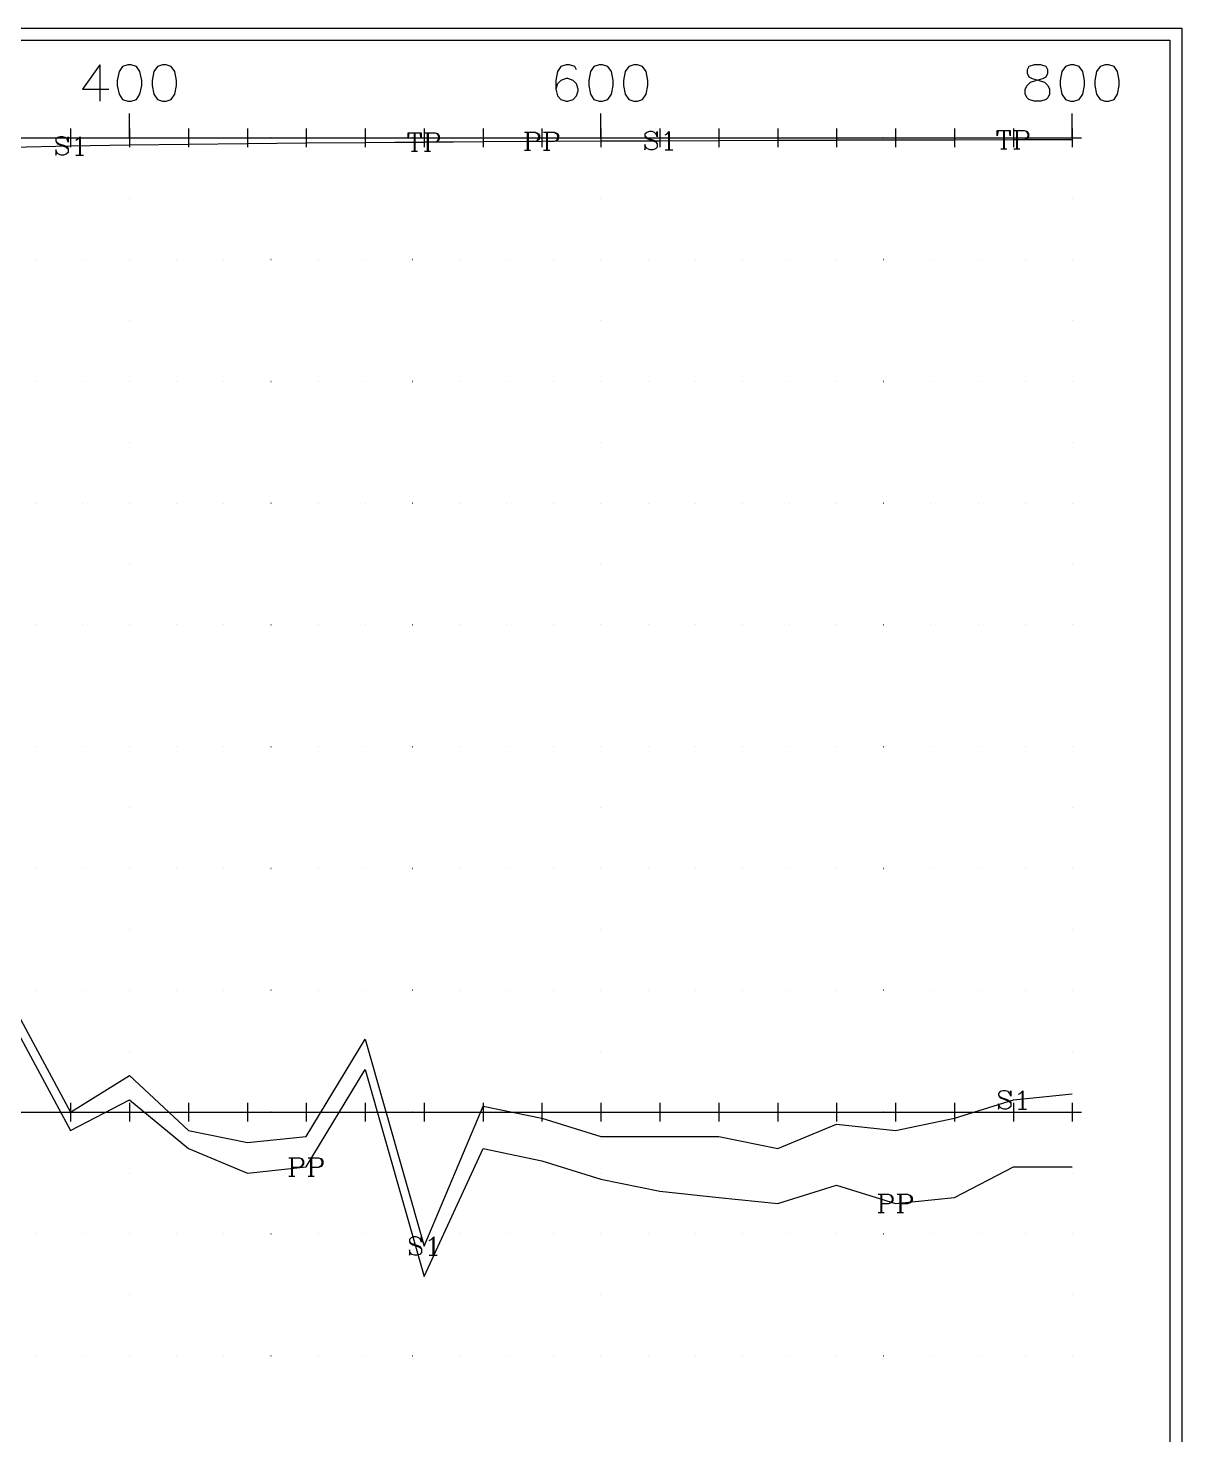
# Model space of a CAD drawing. Extents: x 10 to 200, y 0 to 250.
# Drawn here: x 105.3 to 200, y 134.5 to 250 of the extents above; entities that cross this region are included whole.
import ezdxf

# ---------------------------------------------------------------- set-up
doc = ezdxf.new("R2010")
doc.units = 0
doc.linetypes.add('1', pattern=[0])
for name, color, linetype in [('1', 7, '1'), ('2', 7, '1'), ('3', 7, '1')]:
    doc.layers.add(name, color=color, linetype=linetype)

msp = doc.modelspace()

# ---------------------------------------------------------------- linework, layer by layer
at = {"layer": '1'}
for p, q in [((111.15, 247), (111.15, 244)), ((113.58, 241), (113.58, 243)), ((152.29, 241), (152.29, 243)), ((191, 241), (191, 243)), ((108.74, 241.76), (108.74, 240.24)), ((113.58, 241.76), (113.58, 240.24)), ((118.42, 241.76), (118.42, 240.24)), ((123.26, 241.76), (123.26, 240.24)), ((128.1, 241.76), (128.1, 240.24)), ((132.94, 241.76), (132.94, 240.24)), ((136.95, 241.41), (136.95, 239.91)), ((137.02, 241.41), (137.02, 239.91)), ((137.77, 241.76), (137.77, 240.24)), ((138.02, 241.41), (138.02, 239.91)), ((138.1, 241.41), (138.1, 239.91)), ((142.61, 241.76), (142.61, 240.24)), ((146.24, 241.47), (146.24, 239.97)), ((146.31, 241.47), (146.31, 239.97)), ((147.45, 241.76), (147.45, 240.24)), ((147.81, 241.47), (147.81, 239.97)), ((147.88, 241.47), (147.88, 239.97)), ((152.29, 241.76), (152.29, 240.24)), ((157.13, 241.76), (157.13, 240.24)), ((157.84, 241.44), (157.84, 240.01)), ((161.97, 241.76), (161.97, 240.24)), ((166.81, 241.76), (166.81, 240.24)), ((171.65, 241.76), (171.65, 240.24)), ((176.48, 241.76), (176.48, 240.24)), ((181.32, 241.76), (181.32, 240.24)), ((185.34, 241.6), (185.34, 240.1)), ((185.41, 241.6), (185.41, 240.1)), ((186.16, 241.76), (186.16, 240.24)), ((186.41, 241.6), (186.41, 240.1)), ((186.48, 241.6), (186.48, 240.1)), ((191, 241.76), (191, 240.24)), ((107.98, 241), (109.5, 241)), ((109.46, 241.01), (109.46, 239.58)), ((112.82, 241), (114.34, 241)), ((117.66, 241), (119.18, 241)), ((122.5, 241), (124.02, 241)), ((127.33, 241), (128.86, 241)), ((132.17, 241), (133.7, 241)), ((137.01, 241), (138.54, 241)), ((141.85, 241), (143.37, 241)), ((146.69, 241), (148.21, 241)), ((151.53, 241), (153.05, 241)), ((156.37, 241), (157.89, 241)), ((161.21, 241), (162.73, 241)), ((166.04, 241), (167.57, 241)), ((170.88, 241), (172.41, 241)), ((175.72, 241), (177.25, 241)), ((180.56, 241), (182.08, 241)), ((185.4, 241), (186.92, 241)), ((190.24, 241), (191.76, 241)), ((109.17, 239.58), (109.81, 239.58)), ((136.74, 239.91), (137.24, 239.91)), ((137.81, 239.91), (138.31, 239.91)), ((146.02, 239.97), (146.52, 239.97)), ((147.59, 239.97), (148.09, 239.97)), ((157.56, 240.01), (158.2, 240.01)), ((185.13, 240.1), (185.63, 240.1)), ((186.2, 240.1), (186.7, 240.1)), ((108.74, 161.76), (108.74, 160.24)), ((113.58, 161.76), (113.58, 160.24)), ((118.42, 161.76), (118.42, 160.24)), ((123.26, 161.76), (123.26, 160.24)), ((128.1, 161.76), (128.1, 160.24)), ((132.94, 161.76), (132.94, 160.24)), ((137.77, 161.76), (137.77, 160.24)), ((142.61, 161.76), (142.61, 160.24)), ((147.45, 161.76), (147.45, 160.24)), ((152.29, 161.76), (152.29, 160.24)), ((157.13, 161.76), (157.13, 160.24)), ((161.97, 161.76), (161.97, 160.24)), ((166.81, 161.76), (166.81, 160.24)), ((171.65, 161.76), (171.65, 160.24)), ((176.48, 161.76), (176.48, 160.24)), ((181.32, 161.76), (181.32, 160.24)), ((186.16, 161.76), (186.16, 160.24)), ((186.88, 162.68), (186.88, 161.25)), ((191, 161.76), (191, 160.24)), ((107.98, 161), (109.5, 161)), ((112.82, 161), (114.34, 161)), ((117.66, 161), (119.18, 161)), ((122.5, 161), (124.02, 161)), ((127.33, 161), (128.86, 161)), ((132.17, 161), (133.7, 161)), ((137.01, 161), (138.54, 161)), ((141.85, 161), (143.37, 161)), ((146.69, 161), (148.21, 161)), ((151.53, 161), (153.05, 161)), ((156.37, 161), (157.89, 161)), ((161.21, 161), (162.73, 161)), ((166.04, 161), (167.57, 161)), ((170.88, 161), (172.41, 161)), ((175.72, 161), (177.25, 161)), ((180.56, 161), (182.08, 161)), ((185.4, 161), (186.92, 161)), ((186.59, 161.25), (187.23, 161.25)), ((190.24, 161), (191.76, 161)), ((126.88, 157.25), (126.88, 155.75)), ((126.95, 157.25), (126.95, 155.75)), ((128.45, 157.25), (128.45, 155.75)), ((128.53, 157.25), (128.53, 155.75)), ((126.67, 155.75), (127.17, 155.75)), ((128.24, 155.75), (128.74, 155.75)), ((175.27, 154.25), (175.27, 152.75)), ((175.34, 154.25), (175.34, 152.75)), ((176.84, 154.25), (176.84, 152.75)), ((176.91, 154.25), (176.91, 152.75)), ((175.06, 152.75), (175.56, 152.75)), ((176.63, 152.75), (177.13, 152.75)), ((138.49, 150.68), (138.49, 149.25)), ((138.2, 149.25), (138.85, 149.25))]:
    msp.add_line(p, q, dxfattribs=at)
for points in [[(111.15, 247), (109.72, 245), (111.87, 245)], [(113.44, 247), (113.01, 246.86), (112.72, 246.43), (112.58, 245.71), (112.58, 245.29), (112.72, 244.57), (113.01, 244.14), (113.44, 244), (113.72, 244), (114.15, 244.14), (114.44, 244.57), (114.58, 245.29), (114.58, 245.71), (114.44, 246.43), (114.15, 246.86), (113.72, 247), (113.44, 247)], [(116.29, 247), (115.87, 246.86), (115.58, 246.43), (115.44, 245.71), (115.44, 245.29), (115.58, 244.57), (115.87, 244.14), (116.29, 244), (116.58, 244), (117.01, 244.14), (117.29, 244.57), (117.44, 245.29), (117.44, 245.71), (117.29, 246.43), (117.01, 246.86), (116.58, 247), (116.29, 247)], [(150.29, 246.57), (150.15, 246.86), (149.72, 247), (149.43, 247), (149, 246.86), (148.72, 246.43), (148.58, 245.71), (148.58, 245), (148.72, 244.43), (149, 244.14), (149.43, 244), (149.58, 244), (150, 244.14), (150.29, 244.43), (150.43, 244.86), (150.43, 245), (150.29, 245.43), (150, 245.71), (149.58, 245.86), (149.43, 245.86), (149, 245.71), (148.72, 245.43), (148.58, 245)], [(152.15, 247), (151.72, 246.86), (151.43, 246.43), (151.29, 245.71), (151.29, 245.29), (151.43, 244.57), (151.72, 244.14), (152.15, 244), (152.43, 244), (152.86, 244.14), (153.15, 244.57), (153.29, 245.29), (153.29, 245.71), (153.15, 246.43), (152.86, 246.86), (152.43, 247), (152.15, 247)], [(155, 247), (154.58, 246.86), (154.29, 246.43), (154.15, 245.71), (154.15, 245.29), (154.29, 244.57), (154.58, 244.14), (155, 244), (155.29, 244), (155.72, 244.14), (156, 244.57), (156.15, 245.29), (156.15, 245.71), (156, 246.43), (155.72, 246.86), (155.29, 247), (155, 247)], [(187.86, 247), (187.43, 246.86), (187.29, 246.57), (187.29, 246.29), (187.43, 246), (187.71, 245.86), (188.29, 245.71), (188.71, 245.57), (189, 245.29), (189.14, 245), (189.14, 244.57), (189, 244.29), (188.86, 244.14), (188.43, 244), (187.86, 244), (187.43, 244.14), (187.29, 244.29), (187.14, 244.57), (187.14, 245), (187.29, 245.29), (187.57, 245.57), (188, 245.71), (188.57, 245.86), (188.86, 246), (189, 246.29), (189, 246.57), (188.86, 246.86), (188.43, 247), (187.86, 247)], [(190.86, 247), (190.43, 246.86), (190.14, 246.43), (190, 245.71), (190, 245.29), (190.14, 244.57), (190.43, 244.14), (190.86, 244), (191.14, 244), (191.57, 244.14), (191.86, 244.57), (192, 245.29), (192, 245.71), (191.86, 246.43), (191.57, 246.86), (191.14, 247), (190.86, 247)], [(193.71, 247), (193.29, 246.86), (193, 246.43), (192.86, 245.71), (192.86, 245.29), (193, 244.57), (193.29, 244.14), (193.71, 244), (194, 244), (194.43, 244.14), (194.71, 244.57), (194.86, 245.29), (194.86, 245.71), (194.71, 246.43), (194.43, 246.86), (194, 247), (193.71, 247)], [(136.52, 241.41), (136.45, 240.99), (136.45, 241.41), (137.52, 241.41), (137.52, 240.99), (137.45, 241.41)], [(137.81, 241.41), (138.67, 241.41), (138.88, 241.34), (138.95, 241.27), (139.02, 241.13), (139.02, 240.91), (138.95, 240.77), (138.88, 240.7), (138.67, 240.63), (138.1, 240.63)], [(138.67, 241.41), (138.81, 241.34), (138.88, 241.27), (138.95, 241.13), (138.95, 240.91), (138.88, 240.77), (138.81, 240.7), (138.67, 240.63)], [(146.02, 241.47), (146.88, 241.47), (147.09, 241.39), (147.17, 241.32), (147.24, 241.18), (147.24, 240.97), (147.17, 240.82), (147.09, 240.75), (146.88, 240.68), (146.31, 240.68)], [(146.88, 241.47), (147.02, 241.39), (147.09, 241.32), (147.17, 241.18), (147.17, 240.97), (147.09, 240.82), (147.02, 240.75), (146.88, 240.68)], [(147.59, 241.47), (148.45, 241.47), (148.67, 241.39), (148.74, 241.32), (148.81, 241.18), (148.81, 240.97), (148.74, 240.82), (148.67, 240.75), (148.45, 240.68), (147.88, 240.68)], [(148.45, 241.47), (148.59, 241.39), (148.67, 241.32), (148.74, 241.18), (148.74, 240.97), (148.67, 240.82), (148.59, 240.75), (148.45, 240.68)], [(156.84, 241.3), (156.91, 241.51), (156.91, 241.08), (156.84, 241.3), (156.7, 241.44), (156.49, 241.51), (156.27, 241.51), (156.06, 241.44), (155.91, 241.3), (155.91, 241.16), (155.99, 241.01), (156.06, 240.94), (156.2, 240.87), (156.63, 240.73), (156.77, 240.66), (156.91, 240.51)], [(157.56, 241.23), (157.7, 241.3), (157.91, 241.51), (157.91, 240.01)], [(184.91, 241.6), (184.84, 241.17), (184.84, 241.6), (185.91, 241.6), (185.91, 241.17), (185.84, 241.6)], [(186.2, 241.6), (187.05, 241.6), (187.27, 241.53), (187.34, 241.46), (187.41, 241.32), (187.41, 241.1), (187.34, 240.96), (187.27, 240.89), (187.05, 240.82), (186.48, 240.82)], [(187.05, 241.6), (187.2, 241.53), (187.27, 241.46), (187.34, 241.32), (187.34, 241.1), (187.27, 240.96), (187.2, 240.89), (187.05, 240.82)], [(103.9, 241), (108.74, 241), (113.58, 241), (118.42, 241), (123.26, 241), (128.1, 241), (132.94, 241), (137.77, 241), (142.61, 241), (147.45, 241), (152.29, 241), (157.13, 241), (161.97, 241), (166.81, 241), (171.65, 241), (176.48, 241), (181.32, 241), (186.16, 241), (191, 241)], [(103.9, 240.22), (108.74, 240.33), (113.58, 240.41), (118.42, 240.48), (123.26, 240.53), (128.1, 240.58), (132.94, 240.62), (137.77, 240.66), (142.61, 240.7), (147.45, 240.72), (152.29, 240.74), (157.13, 240.76), (161.97, 240.78), (166.81, 240.8), (171.65, 240.82), (176.48, 240.83), (181.32, 240.84), (186.16, 240.85), (191, 240.86)], [(103.9, 240.23), (108.74, 240.33), (113.58, 240.41), (118.42, 240.47), (123.26, 240.53), (128.1, 240.58), (132.94, 240.62), (137.77, 240.65), (142.61, 240.69), (147.45, 240.72), (152.29, 240.74), (157.13, 240.76), (161.97, 240.78), (166.81, 240.8), (171.65, 240.81), (176.48, 240.83), (181.32, 240.84), (186.16, 240.85), (191, 240.86)], [(103.9, 240.23), (108.74, 240.33), (113.58, 240.41), (118.42, 240.48), (123.26, 240.53), (128.1, 240.58), (132.94, 240.62), (137.77, 240.66), (142.61, 240.7), (147.45, 240.72), (152.29, 240.74), (157.13, 240.76), (161.97, 240.78), (166.81, 240.8), (171.65, 240.82), (176.48, 240.83), (181.32, 240.84), (186.16, 240.85), (191, 240.86)], [(108.46, 240.87), (108.53, 241.08), (108.53, 240.65), (108.46, 240.87), (108.31, 241.01), (108.1, 241.08), (107.88, 241.08), (107.67, 241.01), (107.53, 240.87), (107.53, 240.72), (107.6, 240.58), (107.67, 240.51), (107.81, 240.44), (108.24, 240.29), (108.38, 240.22), (108.53, 240.08)], [(107.53, 240.72), (107.67, 240.58), (107.81, 240.51), (108.24, 240.37), (108.38, 240.29), (108.46, 240.22), (108.53, 240.08), (108.53, 239.79), (108.38, 239.65), (108.17, 239.58), (107.96, 239.58), (107.74, 239.65), (107.6, 239.79), (107.53, 240.01), (107.53, 239.58), (107.6, 239.79)], [(109.17, 240.79), (109.31, 240.87), (109.53, 241.08), (109.53, 239.58)], [(155.91, 241.16), (156.06, 241.01), (156.2, 240.94), (156.63, 240.8), (156.77, 240.73), (156.84, 240.66), (156.91, 240.51), (156.91, 240.23), (156.77, 240.08), (156.56, 240.01), (156.34, 240.01), (156.13, 240.08), (155.99, 240.23), (155.91, 240.44), (155.91, 240.01), (155.99, 240.23)], [(103.9, 170), (108.74, 161), (113.58, 164), (118.42, 159.5), (123.26, 158.5), (128.1, 159), (132.94, 167), (137.77, 150), (142.61, 161.5), (147.45, 160.5), (152.29, 159), (157.13, 159), (161.97, 159), (166.81, 158), (171.65, 160), (176.48, 159.5), (181.32, 160.5), (186.16, 162), (191, 162.5)], [(103.9, 168.5), (108.74, 159.5), (113.58, 162), (118.42, 158), (123.26, 156), (128.1, 156.5), (132.94, 164.5), (137.77, 147.5), (142.61, 158), (147.45, 157), (152.29, 155.5), (157.13, 154.5), (161.97, 154), (166.81, 153.5), (171.65, 155), (176.48, 153.5), (181.32, 154), (186.16, 156.5), (191, 156.5)], [(185.88, 162.54), (185.95, 162.75), (185.95, 162.32), (185.88, 162.54), (185.73, 162.68), (185.52, 162.75), (185.3, 162.75), (185.09, 162.68), (184.95, 162.54), (184.95, 162.39), (185.02, 162.25), (185.09, 162.18), (185.23, 162.11), (185.66, 161.96), (185.8, 161.89), (185.95, 161.75)], [(184.95, 162.39), (185.09, 162.25), (185.23, 162.18), (185.66, 162.04), (185.8, 161.96), (185.88, 161.89), (185.95, 161.75), (185.95, 161.46), (185.8, 161.32), (185.59, 161.25), (185.38, 161.25), (185.16, 161.32), (185.02, 161.46), (184.95, 161.68), (184.95, 161.25), (185.02, 161.46)], [(186.59, 162.46), (186.73, 162.54), (186.95, 162.75), (186.95, 161.25)], [(103.9, 161), (108.74, 161), (113.58, 161), (118.42, 161), (123.26, 161), (128.1, 161), (132.94, 161), (137.77, 161), (142.61, 161), (147.45, 161), (152.29, 161), (157.13, 161), (161.97, 161), (166.81, 161), (171.65, 161), (176.48, 161), (181.32, 161), (186.16, 161), (191, 161)], [(126.67, 157.25), (127.53, 157.25), (127.74, 157.18), (127.81, 157.11), (127.88, 156.96), (127.88, 156.75), (127.81, 156.61), (127.74, 156.54), (127.53, 156.46), (126.95, 156.46)], [(127.53, 157.25), (127.67, 157.18), (127.74, 157.11), (127.81, 156.96), (127.81, 156.75), (127.74, 156.61), (127.67, 156.54), (127.53, 156.46)], [(128.24, 157.25), (129.1, 157.25), (129.31, 157.18), (129.38, 157.11), (129.45, 156.96), (129.45, 156.75), (129.38, 156.61), (129.31, 156.54), (129.1, 156.46), (128.53, 156.46)], [(129.1, 157.25), (129.24, 157.18), (129.31, 157.11), (129.38, 156.96), (129.38, 156.75), (129.31, 156.61), (129.24, 156.54), (129.1, 156.46)], [(175.06, 154.25), (175.91, 154.25), (176.13, 154.18), (176.2, 154.11), (176.27, 153.96), (176.27, 153.75), (176.2, 153.61), (176.13, 153.54), (175.91, 153.46), (175.34, 153.46)], [(175.91, 154.25), (176.06, 154.18), (176.13, 154.11), (176.2, 153.96), (176.2, 153.75), (176.13, 153.61), (176.06, 153.54), (175.91, 153.46)], [(176.63, 154.25), (177.48, 154.25), (177.7, 154.18), (177.77, 154.11), (177.84, 153.96), (177.84, 153.75), (177.77, 153.61), (177.7, 153.54), (177.48, 153.46), (176.91, 153.46)], [(177.48, 154.25), (177.63, 154.18), (177.7, 154.11), (177.77, 153.96), (177.77, 153.75), (177.7, 153.61), (177.63, 153.54), (177.48, 153.46)], [(137.49, 150.54), (137.56, 150.75), (137.56, 150.32), (137.49, 150.54), (137.35, 150.68), (137.13, 150.75), (136.92, 150.75), (136.7, 150.68), (136.56, 150.54), (136.56, 150.39), (136.63, 150.25), (136.7, 150.18), (136.85, 150.11), (137.27, 149.96), (137.42, 149.89), (137.56, 149.75)], [(136.56, 150.39), (136.7, 150.25), (136.85, 150.18), (137.27, 150.04), (137.42, 149.96), (137.49, 149.89), (137.56, 149.75), (137.56, 149.46), (137.42, 149.32), (137.2, 149.25), (136.99, 149.25), (136.77, 149.32), (136.63, 149.46), (136.56, 149.68), (136.56, 149.25), (136.63, 149.46)], [(138.2, 150.46), (138.35, 150.54), (138.56, 150.75), (138.56, 149.25)]]:
    msp.add_lwpolyline(points, dxfattribs=at)
at = {"layer": '2'}
for points in [[(11, 1), (11, 249), (199, 249), (199, 1), (11, 1)], [(105.84, 241), (105.84, 241), (105.84, 241), (105.84, 241), (105.84, 241)], [(109.71, 241), (109.71, 241), (109.71, 241), (109.71, 241), (109.71, 241)], [(113.58, 241), (113.58, 241), (113.58, 241), (113.58, 241), (113.58, 241)], [(113.58, 241), (113.58, 241), (113.58, 241), (113.58, 241), (113.58, 241)], [(117.45, 241), (117.45, 241), (117.45, 241), (117.45, 241), (117.45, 241)], [(121.32, 241), (121.32, 241), (121.32, 241), (121.32, 241), (121.32, 241)], [(125.2, 241), (125.19, 241), (125.19, 241), (125.2, 241), (125.2, 241)], [(129.07, 241), (129.06, 241), (129.06, 241), (129.07, 241), (129.07, 241)], [(132.94, 241), (132.93, 241), (132.93, 241), (132.94, 241), (132.94, 241)], [(136.81, 241), (136.8, 241), (136.8, 241), (136.81, 241), (136.81, 241)], [(140.68, 241), (140.68, 241), (140.68, 241), (140.68, 241), (140.68, 241)], [(144.55, 241), (144.55, 241), (144.55, 241), (144.55, 241), (144.55, 241)], [(148.42, 241), (148.42, 241), (148.42, 241), (148.42, 241), (148.42, 241)], [(152.29, 241), (152.29, 241), (152.29, 241), (152.29, 241), (152.29, 241)], [(152.29, 241), (152.29, 241), (152.29, 241), (152.29, 241), (152.29, 241)], [(156.16, 241), (156.16, 241), (156.16, 241), (156.16, 241), (156.16, 241)], [(160.03, 241), (160.03, 241), (160.03, 241), (160.03, 241), (160.03, 241)], [(163.9, 241), (163.9, 241), (163.9, 241), (163.9, 241), (163.9, 241)], [(167.78, 241), (167.77, 241), (167.77, 241), (167.78, 241), (167.78, 241)], [(171.65, 241), (171.64, 241), (171.64, 241), (171.65, 241), (171.65, 241)], [(175.52, 241), (175.51, 241), (175.51, 241), (175.52, 241), (175.52, 241)], [(179.39, 241), (179.39, 241), (179.39, 241), (179.39, 241), (179.39, 241)], [(183.26, 241), (183.26, 241), (183.26, 241), (183.26, 241), (183.26, 241)], [(187.13, 241), (187.13, 241), (187.13, 241), (187.13, 241), (187.13, 241)], [(191, 241), (191, 241), (191, 241), (191, 241), (191, 241)], [(191, 241), (191, 241), (191, 241), (191, 241), (191, 241)], [(113.58, 236), (113.58, 236), (113.58, 236), (113.58, 236), (113.58, 236)], [(152.29, 236), (152.29, 236), (152.29, 236), (152.29, 236), (152.29, 236)], [(191, 236), (191, 236), (191, 236), (191, 236), (191, 236)], [(105.84, 231), (105.84, 231), (105.84, 231), (105.84, 231), (105.84, 231)], [(109.71, 231), (109.71, 231), (109.71, 231), (109.71, 231), (109.71, 231)], [(113.58, 231), (113.58, 231), (113.58, 231), (113.58, 231), (113.58, 231)], [(113.58, 231), (113.58, 231), (113.58, 231), (113.58, 231), (113.58, 231)], [(117.45, 231), (117.45, 231), (117.45, 231), (117.45, 231), (117.45, 231)], [(121.32, 231), (121.32, 231), (121.32, 231), (121.32, 231), (121.32, 231)], [(125.2, 231), (125.19, 231), (125.19, 231), (125.2, 231), (125.2, 231)], [(129.07, 231), (129.06, 231), (129.06, 231), (129.07, 231), (129.07, 231)], [(132.94, 231), (132.93, 231), (132.93, 231), (132.94, 231), (132.94, 231)], [(136.81, 231), (136.8, 231), (136.8, 231), (136.81, 231), (136.81, 231)], [(140.68, 231), (140.68, 231), (140.68, 231), (140.68, 231), (140.68, 231)], [(144.55, 231), (144.55, 231), (144.55, 231), (144.55, 231), (144.55, 231)], [(148.42, 231), (148.42, 231), (148.42, 231), (148.42, 231), (148.42, 231)], [(152.29, 231), (152.29, 231), (152.29, 231), (152.29, 231), (152.29, 231)], [(152.29, 231), (152.29, 231), (152.29, 231), (152.29, 231), (152.29, 231)], [(156.16, 231), (156.16, 231), (156.16, 231), (156.16, 231), (156.16, 231)], [(160.03, 231), (160.03, 231), (160.03, 231), (160.03, 231), (160.03, 231)], [(163.9, 231), (163.9, 231), (163.9, 231), (163.9, 231), (163.9, 231)], [(167.78, 231), (167.77, 231), (167.77, 231), (167.78, 231), (167.78, 231)], [(171.65, 231), (171.64, 231), (171.64, 231), (171.65, 231), (171.65, 231)], [(175.52, 231), (175.51, 231), (175.51, 231), (175.52, 231), (175.52, 231)], [(179.39, 231), (179.39, 231), (179.39, 231), (179.39, 231), (179.39, 231)], [(183.26, 231), (183.26, 231), (183.26, 231), (183.26, 231), (183.26, 231)], [(187.13, 231), (187.13, 231), (187.13, 231), (187.13, 231), (187.13, 231)], [(191, 231), (191, 231), (191, 231), (191, 231), (191, 231)], [(191, 231), (191, 231), (191, 231), (191, 231), (191, 231)], [(113.58, 226), (113.58, 226), (113.58, 226), (113.58, 226), (113.58, 226)], [(152.29, 226), (152.29, 226), (152.29, 226), (152.29, 226), (152.29, 226)], [(191, 226), (191, 226), (191, 226), (191, 226), (191, 226)], [(105.84, 221), (105.84, 221), (105.84, 221), (105.84, 221), (105.84, 221)], [(109.71, 221), (109.71, 221), (109.71, 221), (109.71, 221), (109.71, 221)], [(113.58, 221), (113.58, 221), (113.58, 221), (113.58, 221), (113.58, 221)], [(113.58, 221), (113.58, 221), (113.58, 221), (113.58, 221), (113.58, 221)], [(117.45, 221), (117.45, 221), (117.45, 221), (117.45, 221), (117.45, 221)], [(121.32, 221), (121.32, 221), (121.32, 221), (121.32, 221), (121.32, 221)], [(125.2, 221), (125.19, 221), (125.19, 221), (125.2, 221), (125.2, 221)], [(129.07, 221), (129.06, 221), (129.06, 221), (129.07, 221), (129.07, 221)], [(132.94, 221), (132.93, 221), (132.93, 221), (132.94, 221), (132.94, 221)], [(136.81, 221), (136.8, 221), (136.8, 221), (136.81, 221), (136.81, 221)], [(140.68, 221), (140.68, 221), (140.68, 221), (140.68, 221), (140.68, 221)], [(144.55, 221), (144.55, 221), (144.55, 221), (144.55, 221), (144.55, 221)], [(148.42, 221), (148.42, 221), (148.42, 221), (148.42, 221), (148.42, 221)], [(152.29, 221), (152.29, 221), (152.29, 221), (152.29, 221), (152.29, 221)], [(152.29, 221), (152.29, 221), (152.29, 221), (152.29, 221), (152.29, 221)], [(156.16, 221), (156.16, 221), (156.16, 221), (156.16, 221), (156.16, 221)], [(160.03, 221), (160.03, 221), (160.03, 221), (160.03, 221), (160.03, 221)], [(163.9, 221), (163.9, 221), (163.9, 221), (163.9, 221), (163.9, 221)], [(167.78, 221), (167.77, 221), (167.77, 221), (167.78, 221), (167.78, 221)], [(171.65, 221), (171.64, 221), (171.64, 221), (171.65, 221), (171.65, 221)], [(175.52, 221), (175.51, 221), (175.51, 221), (175.52, 221), (175.52, 221)], [(179.39, 221), (179.39, 221), (179.39, 221), (179.39, 221), (179.39, 221)], [(183.26, 221), (183.26, 221), (183.26, 221), (183.26, 221), (183.26, 221)], [(187.13, 221), (187.13, 221), (187.13, 221), (187.13, 221), (187.13, 221)], [(191, 221), (191, 221), (191, 221), (191, 221), (191, 221)], [(191, 221), (191, 221), (191, 221), (191, 221), (191, 221)], [(113.58, 216), (113.58, 216), (113.58, 216), (113.58, 216), (113.58, 216)], [(152.29, 216), (152.29, 216), (152.29, 216), (152.29, 216), (152.29, 216)], [(191, 216), (191, 216), (191, 216), (191, 216), (191, 216)], [(105.84, 211), (105.84, 211), (105.84, 211), (105.84, 211), (105.84, 211)], [(109.71, 211), (109.71, 211), (109.71, 211), (109.71, 211), (109.71, 211)], [(113.58, 211), (113.58, 211), (113.58, 211), (113.58, 211), (113.58, 211)], [(113.58, 211), (113.58, 211), (113.58, 211), (113.58, 211), (113.58, 211)], [(117.45, 211), (117.45, 211), (117.45, 211), (117.45, 211), (117.45, 211)], [(121.32, 211), (121.32, 211), (121.32, 211), (121.32, 211), (121.32, 211)], [(125.2, 211), (125.19, 211), (125.19, 211), (125.2, 211), (125.2, 211)], [(129.07, 211), (129.06, 211), (129.06, 211), (129.07, 211), (129.07, 211)], [(132.94, 211), (132.93, 211), (132.93, 211), (132.94, 211), (132.94, 211)], [(136.81, 211), (136.8, 211), (136.8, 211), (136.81, 211), (136.81, 211)], [(140.68, 211), (140.68, 211), (140.68, 211), (140.68, 211), (140.68, 211)], [(144.55, 211), (144.55, 211), (144.55, 211), (144.55, 211), (144.55, 211)], [(148.42, 211), (148.42, 211), (148.42, 211), (148.42, 211), (148.42, 211)], [(152.29, 211), (152.29, 211), (152.29, 211), (152.29, 211), (152.29, 211)], [(152.29, 211), (152.29, 211), (152.29, 211), (152.29, 211), (152.29, 211)], [(156.16, 211), (156.16, 211), (156.16, 211), (156.16, 211), (156.16, 211)], [(160.03, 211), (160.03, 211), (160.03, 211), (160.03, 211), (160.03, 211)], [(163.9, 211), (163.9, 211), (163.9, 211), (163.9, 211), (163.9, 211)], [(167.78, 211), (167.77, 211), (167.77, 211), (167.78, 211), (167.78, 211)], [(171.65, 211), (171.64, 211), (171.64, 211), (171.65, 211), (171.65, 211)], [(175.52, 211), (175.51, 211), (175.51, 211), (175.52, 211), (175.52, 211)], [(179.39, 211), (179.39, 211), (179.39, 211), (179.39, 211), (179.39, 211)], [(183.26, 211), (183.26, 211), (183.26, 211), (183.26, 211), (183.26, 211)], [(187.13, 211), (187.13, 211), (187.13, 211), (187.13, 211), (187.13, 211)], [(191, 211), (191, 211), (191, 211), (191, 211), (191, 211)], [(191, 211), (191, 211), (191, 211), (191, 211), (191, 211)], [(113.58, 206), (113.58, 206), (113.58, 206), (113.58, 206), (113.58, 206)], [(152.29, 206), (152.29, 206), (152.29, 206), (152.29, 206), (152.29, 206)], [(191, 206), (191, 206), (191, 206), (191, 206), (191, 206)], [(105.84, 201), (105.84, 201), (105.84, 201), (105.84, 201), (105.84, 201)], [(109.71, 201), (109.71, 201), (109.71, 201), (109.71, 201), (109.71, 201)], [(113.58, 201), (113.58, 201), (113.58, 201), (113.58, 201), (113.58, 201)], [(113.58, 201), (113.58, 201), (113.58, 201), (113.58, 201), (113.58, 201)], [(117.45, 201), (117.45, 201), (117.45, 201), (117.45, 201), (117.45, 201)], [(121.32, 201), (121.32, 201), (121.32, 201), (121.32, 201), (121.32, 201)], [(125.2, 201), (125.19, 201), (125.19, 201), (125.2, 201), (125.2, 201)], [(129.07, 201), (129.06, 201), (129.06, 201), (129.07, 201), (129.07, 201)], [(132.94, 201), (132.93, 201), (132.93, 201), (132.94, 201), (132.94, 201)], [(136.81, 201), (136.8, 201), (136.8, 201), (136.81, 201), (136.81, 201)], [(140.68, 201), (140.68, 201), (140.68, 201), (140.68, 201), (140.68, 201)], [(144.55, 201), (144.55, 201), (144.55, 201), (144.55, 201), (144.55, 201)], [(148.42, 201), (148.42, 201), (148.42, 201), (148.42, 201), (148.42, 201)], [(152.29, 201), (152.29, 201), (152.29, 201), (152.29, 201), (152.29, 201)], [(152.29, 201), (152.29, 201), (152.29, 201), (152.29, 201), (152.29, 201)], [(156.16, 201), (156.16, 201), (156.16, 201), (156.16, 201), (156.16, 201)], [(160.03, 201), (160.03, 201), (160.03, 201), (160.03, 201), (160.03, 201)], [(163.9, 201), (163.9, 201), (163.9, 201), (163.9, 201), (163.9, 201)], [(167.78, 201), (167.77, 201), (167.77, 201), (167.78, 201), (167.78, 201)], [(171.65, 201), (171.64, 201), (171.64, 201), (171.65, 201), (171.65, 201)], [(175.52, 201), (175.51, 201), (175.51, 201), (175.52, 201), (175.52, 201)], [(179.39, 201), (179.39, 201), (179.39, 201), (179.39, 201), (179.39, 201)], [(183.26, 201), (183.26, 201), (183.26, 201), (183.26, 201), (183.26, 201)], [(187.13, 201), (187.13, 201), (187.13, 201), (187.13, 201), (187.13, 201)], [(191, 201), (191, 201), (191, 201), (191, 201), (191, 201)], [(191, 201), (191, 201), (191, 201), (191, 201), (191, 201)], [(105.84, 191), (105.84, 191), (105.84, 191), (105.84, 191), (105.84, 191)], [(109.71, 191), (109.71, 191), (109.71, 191), (109.71, 191), (109.71, 191)], [(113.58, 191), (113.58, 191), (113.58, 191), (113.58, 191), (113.58, 191)], [(113.58, 191), (113.58, 191), (113.58, 191), (113.58, 191), (113.58, 191)], [(117.45, 191), (117.45, 191), (117.45, 191), (117.45, 191), (117.45, 191)], [(121.32, 191), (121.32, 191), (121.32, 191), (121.32, 191), (121.32, 191)], [(125.2, 191), (125.19, 191), (125.19, 191), (125.2, 191), (125.2, 191)], [(129.07, 191), (129.06, 191), (129.06, 191), (129.07, 191), (129.07, 191)], [(132.94, 191), (132.93, 191), (132.93, 191), (132.94, 191), (132.94, 191)], [(136.81, 191), (136.8, 191), (136.8, 191), (136.81, 191), (136.81, 191)], [(140.68, 191), (140.68, 191), (140.68, 191), (140.68, 191), (140.68, 191)], [(144.55, 191), (144.55, 191), (144.55, 191), (144.55, 191), (144.55, 191)], [(148.42, 191), (148.42, 191), (148.42, 191), (148.42, 191), (148.42, 191)], [(152.29, 191), (152.29, 191), (152.29, 191), (152.29, 191), (152.29, 191)], [(152.29, 191), (152.29, 191), (152.29, 191), (152.29, 191), (152.29, 191)], [(156.16, 191), (156.16, 191), (156.16, 191), (156.16, 191), (156.16, 191)], [(160.03, 191), (160.03, 191), (160.03, 191), (160.03, 191), (160.03, 191)], [(163.9, 191), (163.9, 191), (163.9, 191), (163.9, 191), (163.9, 191)], [(167.78, 191), (167.77, 191), (167.77, 191), (167.78, 191), (167.78, 191)], [(171.65, 191), (171.64, 191), (171.64, 191), (171.65, 191), (171.65, 191)], [(175.52, 191), (175.51, 191), (175.51, 191), (175.52, 191), (175.52, 191)], [(179.39, 191), (179.39, 191), (179.39, 191), (179.39, 191), (179.39, 191)], [(183.26, 191), (183.26, 191), (183.26, 191), (183.26, 191), (183.26, 191)], [(187.13, 191), (187.13, 191), (187.13, 191), (187.13, 191), (187.13, 191)], [(191, 191), (191, 191), (191, 191), (191, 191), (191, 191)], [(191, 191), (191, 191), (191, 191), (191, 191), (191, 191)], [(113.58, 186), (113.58, 186), (113.58, 186), (113.58, 186), (113.58, 186)], [(152.29, 186), (152.29, 186), (152.29, 186), (152.29, 186), (152.29, 186)], [(191, 186), (191, 186), (191, 186), (191, 186), (191, 186)], [(105.84, 181), (105.84, 181), (105.84, 181), (105.84, 181), (105.84, 181)], [(109.71, 181), (109.71, 181), (109.71, 181), (109.71, 181), (109.71, 181)], [(113.58, 181), (113.58, 181), (113.58, 181), (113.58, 181), (113.58, 181)], [(113.58, 181), (113.58, 181), (113.58, 181), (113.58, 181), (113.58, 181)], [(117.45, 181), (117.45, 181), (117.45, 181), (117.45, 181), (117.45, 181)], [(121.32, 181), (121.32, 181), (121.32, 181), (121.32, 181), (121.32, 181)], [(125.2, 181), (125.19, 181), (125.19, 181), (125.2, 181), (125.2, 181)], [(129.07, 181), (129.06, 181), (129.06, 181), (129.07, 181), (129.07, 181)], [(132.94, 181), (132.93, 181), (132.93, 181), (132.94, 181), (132.94, 181)], [(136.81, 181), (136.8, 181), (136.8, 181), (136.81, 181), (136.81, 181)], [(140.68, 181), (140.68, 181), (140.68, 181), (140.68, 181), (140.68, 181)], [(144.55, 181), (144.55, 181), (144.55, 181), (144.55, 181), (144.55, 181)], [(148.42, 181), (148.42, 181), (148.42, 181), (148.42, 181), (148.42, 181)], [(152.29, 181), (152.29, 181), (152.29, 181), (152.29, 181), (152.29, 181)], [(152.29, 181), (152.29, 181), (152.29, 181), (152.29, 181), (152.29, 181)], [(156.16, 181), (156.16, 181), (156.16, 181), (156.16, 181), (156.16, 181)], [(160.03, 181), (160.03, 181), (160.03, 181), (160.03, 181), (160.03, 181)], [(163.9, 181), (163.9, 181), (163.9, 181), (163.9, 181), (163.9, 181)], [(167.78, 181), (167.77, 181), (167.77, 181), (167.78, 181), (167.78, 181)], [(171.65, 181), (171.64, 181), (171.64, 181), (171.65, 181), (171.65, 181)], [(175.52, 181), (175.51, 181), (175.51, 181), (175.52, 181), (175.52, 181)], [(179.39, 181), (179.39, 181), (179.39, 181), (179.39, 181), (179.39, 181)], [(183.26, 181), (183.26, 181), (183.26, 181), (183.26, 181), (183.26, 181)], [(187.13, 181), (187.13, 181), (187.13, 181), (187.13, 181), (187.13, 181)], [(191, 181), (191, 181), (191, 181), (191, 181), (191, 181)], [(191, 181), (191, 181), (191, 181), (191, 181), (191, 181)], [(113.58, 176), (113.58, 176), (113.58, 176), (113.58, 176), (113.58, 176)], [(152.29, 176), (152.29, 176), (152.29, 176), (152.29, 176), (152.29, 176)], [(191, 176), (191, 176), (191, 176), (191, 176), (191, 176)], [(105.84, 171), (105.84, 171), (105.84, 171), (105.84, 171), (105.84, 171)], [(109.71, 171), (109.71, 171), (109.71, 171), (109.71, 171), (109.71, 171)], [(113.58, 171), (113.58, 171), (113.58, 171), (113.58, 171), (113.58, 171)], [(113.58, 171), (113.58, 171), (113.58, 171), (113.58, 171), (113.58, 171)], [(117.45, 171), (117.45, 171), (117.45, 171), (117.45, 171), (117.45, 171)], [(121.32, 171), (121.32, 171), (121.32, 171), (121.32, 171), (121.32, 171)], [(125.2, 171), (125.19, 171), (125.19, 171), (125.2, 171), (125.2, 171)], [(129.07, 171), (129.06, 171), (129.06, 171), (129.07, 171), (129.07, 171)], [(132.94, 171), (132.93, 171), (132.93, 171), (132.94, 171), (132.94, 171)], [(136.81, 171), (136.8, 171), (136.8, 171), (136.81, 171), (136.81, 171)], [(140.68, 171), (140.68, 171), (140.68, 171), (140.68, 171), (140.68, 171)], [(144.55, 171), (144.55, 171), (144.55, 171), (144.55, 171), (144.55, 171)], [(148.42, 171), (148.42, 171), (148.42, 171), (148.42, 171), (148.42, 171)], [(152.29, 171), (152.29, 171), (152.29, 171), (152.29, 171), (152.29, 171)], [(152.29, 171), (152.29, 171), (152.29, 171), (152.29, 171), (152.29, 171)], [(156.16, 171), (156.16, 171), (156.16, 171), (156.16, 171), (156.16, 171)], [(160.03, 171), (160.03, 171), (160.03, 171), (160.03, 171), (160.03, 171)], [(163.9, 171), (163.9, 171), (163.9, 171), (163.9, 171), (163.9, 171)], [(167.78, 171), (167.77, 171), (167.77, 171), (167.78, 171), (167.78, 171)], [(171.65, 171), (171.64, 171), (171.64, 171), (171.65, 171), (171.65, 171)], [(175.52, 171), (175.51, 171), (175.51, 171), (175.52, 171), (175.52, 171)], [(179.39, 171), (179.39, 171), (179.39, 171), (179.39, 171), (179.39, 171)], [(183.26, 171), (183.26, 171), (183.26, 171), (183.26, 171), (183.26, 171)], [(187.13, 171), (187.13, 171), (187.13, 171), (187.13, 171), (187.13, 171)], [(191, 171), (191, 171), (191, 171), (191, 171), (191, 171)], [(191, 171), (191, 171), (191, 171), (191, 171), (191, 171)], [(113.58, 166), (113.58, 166), (113.58, 166), (113.58, 166), (113.58, 166)], [(152.29, 166), (152.29, 166), (152.29, 166), (152.29, 166), (152.29, 166)], [(191, 166), (191, 166), (191, 166), (191, 166), (191, 166)], [(105.84, 161), (105.84, 161), (105.84, 161), (105.84, 161), (105.84, 161)], [(109.71, 161), (109.71, 161), (109.71, 161), (109.71, 161), (109.71, 161)], [(113.58, 161), (113.58, 161), (113.58, 161), (113.58, 161), (113.58, 161)], [(113.58, 161), (113.58, 161), (113.58, 161), (113.58, 161), (113.58, 161)], [(117.45, 161), (117.45, 161), (117.45, 161), (117.45, 161), (117.45, 161)], [(121.32, 161), (121.32, 161), (121.32, 161), (121.32, 161), (121.32, 161)], [(125.2, 161), (125.19, 161), (125.19, 161), (125.2, 161), (125.2, 161)], [(129.07, 161), (129.06, 161), (129.06, 161), (129.07, 161), (129.07, 161)], [(132.94, 161), (132.93, 161), (132.93, 161), (132.94, 161), (132.94, 161)], [(136.81, 161), (136.8, 161), (136.8, 161), (136.81, 161), (136.81, 161)], [(140.68, 161), (140.68, 161), (140.68, 161), (140.68, 161), (140.68, 161)], [(144.55, 161), (144.55, 161), (144.55, 161), (144.55, 161), (144.55, 161)], [(148.42, 161), (148.42, 161), (148.42, 161), (148.42, 161), (148.42, 161)], [(152.29, 161), (152.29, 161), (152.29, 161), (152.29, 161), (152.29, 161)], [(152.29, 161), (152.29, 161), (152.29, 161), (152.29, 161), (152.29, 161)], [(156.16, 161), (156.16, 161), (156.16, 161), (156.16, 161), (156.16, 161)], [(160.03, 161), (160.03, 161), (160.03, 161), (160.03, 161), (160.03, 161)], [(163.9, 161), (163.9, 161), (163.9, 161), (163.9, 161), (163.9, 161)], [(167.78, 161), (167.77, 161), (167.77, 161), (167.78, 161), (167.78, 161)], [(171.65, 161), (171.64, 161), (171.64, 161), (171.65, 161), (171.65, 161)], [(175.52, 161), (175.51, 161), (175.51, 161), (175.52, 161), (175.52, 161)], [(179.39, 161), (179.39, 161), (179.39, 161), (179.39, 161), (179.39, 161)], [(183.26, 161), (183.26, 161), (183.26, 161), (183.26, 161), (183.26, 161)], [(187.13, 161), (187.13, 161), (187.13, 161), (187.13, 161), (187.13, 161)], [(191, 161), (191, 161), (191, 161), (191, 161), (191, 161)], [(191, 161), (191, 161), (191, 161), (191, 161), (191, 161)], [(113.58, 156), (113.58, 156), (113.58, 156), (113.58, 156), (113.58, 156)], [(152.29, 156), (152.29, 156), (152.29, 156), (152.29, 156), (152.29, 156)], [(191, 156), (191, 156), (191, 156), (191, 156), (191, 156)], [(105.84, 151), (105.84, 151), (105.84, 151), (105.84, 151), (105.84, 151)], [(109.71, 151), (109.71, 151), (109.71, 151), (109.71, 151), (109.71, 151)], [(113.58, 151), (113.58, 151), (113.58, 151), (113.58, 151), (113.58, 151)], [(113.58, 151), (113.58, 151), (113.58, 151), (113.58, 151), (113.58, 151)], [(117.45, 151), (117.45, 151), (117.45, 151), (117.45, 151), (117.45, 151)], [(121.32, 151), (121.32, 151), (121.32, 151), (121.32, 151), (121.32, 151)], [(125.2, 151), (125.19, 151), (125.19, 151), (125.2, 151), (125.2, 151)], [(129.07, 151), (129.06, 151), (129.06, 151), (129.07, 151), (129.07, 151)], [(132.94, 151), (132.93, 151), (132.93, 151), (132.94, 151), (132.94, 151)], [(136.81, 151), (136.8, 151), (136.8, 151), (136.81, 151), (136.81, 151)], [(140.68, 151), (140.68, 151), (140.68, 151), (140.68, 151), (140.68, 151)], [(144.55, 151), (144.55, 151), (144.55, 151), (144.55, 151), (144.55, 151)], [(148.42, 151), (148.42, 151), (148.42, 151), (148.42, 151), (148.42, 151)], [(152.29, 151), (152.29, 151), (152.29, 151), (152.29, 151), (152.29, 151)], [(152.29, 151), (152.29, 151), (152.29, 151), (152.29, 151), (152.29, 151)], [(156.16, 151), (156.16, 151), (156.16, 151), (156.16, 151), (156.16, 151)], [(160.03, 151), (160.03, 151), (160.03, 151), (160.03, 151), (160.03, 151)], [(163.9, 151), (163.9, 151), (163.9, 151), (163.9, 151), (163.9, 151)], [(167.78, 151), (167.77, 151), (167.77, 151), (167.78, 151), (167.78, 151)], [(171.65, 151), (171.64, 151), (171.64, 151), (171.65, 151), (171.65, 151)], [(175.52, 151), (175.51, 151), (175.51, 151), (175.52, 151), (175.52, 151)], [(179.39, 151), (179.39, 151), (179.39, 151), (179.39, 151), (179.39, 151)], [(183.26, 151), (183.26, 151), (183.26, 151), (183.26, 151), (183.26, 151)], [(187.13, 151), (187.13, 151), (187.13, 151), (187.13, 151), (187.13, 151)], [(191, 151), (191, 151), (191, 151), (191, 151), (191, 151)], [(191, 151), (191, 151), (191, 151), (191, 151), (191, 151)], [(113.58, 146), (113.58, 146), (113.58, 146), (113.58, 146), (113.58, 146)], [(152.29, 146), (152.29, 146), (152.29, 146), (152.29, 146), (152.29, 146)], [(191, 146), (191, 146), (191, 146), (191, 146), (191, 146)], [(105.84, 141), (105.84, 141), (105.84, 141), (105.84, 141), (105.84, 141)], [(109.71, 141), (109.71, 141), (109.71, 141), (109.71, 141), (109.71, 141)], [(113.58, 141), (113.58, 141), (113.58, 141), (113.58, 141), (113.58, 141)], [(113.58, 141), (113.58, 141), (113.58, 141), (113.58, 141), (113.58, 141)], [(117.45, 141), (117.45, 141), (117.45, 141), (117.45, 141), (117.45, 141)], [(121.32, 141), (121.32, 141), (121.32, 141), (121.32, 141), (121.32, 141)], [(125.2, 141), (125.19, 141), (125.19, 141), (125.2, 141), (125.2, 141)], [(129.07, 141), (129.06, 141), (129.06, 141), (129.07, 141), (129.07, 141)], [(132.94, 141), (132.93, 141), (132.93, 141), (132.94, 141), (132.94, 141)], [(136.81, 141), (136.8, 141), (136.8, 141), (136.81, 141), (136.81, 141)], [(140.68, 141), (140.68, 141), (140.68, 141), (140.68, 141), (140.68, 141)], [(144.55, 141), (144.55, 141), (144.55, 141), (144.55, 141), (144.55, 141)], [(148.42, 141), (148.42, 141), (148.42, 141), (148.42, 141), (148.42, 141)], [(152.29, 141), (152.29, 141), (152.29, 141), (152.29, 141), (152.29, 141)], [(152.29, 141), (152.29, 141), (152.29, 141), (152.29, 141), (152.29, 141)], [(156.16, 141), (156.16, 141), (156.16, 141), (156.16, 141), (156.16, 141)], [(160.03, 141), (160.03, 141), (160.03, 141), (160.03, 141), (160.03, 141)], [(163.9, 141), (163.9, 141), (163.9, 141), (163.9, 141), (163.9, 141)], [(167.78, 141), (167.77, 141), (167.77, 141), (167.78, 141), (167.78, 141)], [(171.65, 141), (171.64, 141), (171.64, 141), (171.65, 141), (171.65, 141)], [(175.52, 141), (175.51, 141), (175.51, 141), (175.52, 141), (175.52, 141)], [(179.39, 141), (179.39, 141), (179.39, 141), (179.39, 141), (179.39, 141)], [(183.26, 141), (183.26, 141), (183.26, 141), (183.26, 141), (183.26, 141)], [(187.13, 141), (187.13, 141), (187.13, 141), (187.13, 141), (187.13, 141)], [(191, 141), (191, 141), (191, 141), (191, 141), (191, 141)], [(191, 141), (191, 141), (191, 141), (191, 141), (191, 141)]]:
    msp.add_lwpolyline(points, dxfattribs=at)
at = {"layer": '3'}
msp.add_lwpolyline([(10, 0), (10, 250), (200, 250), (200, 0), (10, 0)], dxfattribs=at)

doc.saveas('drawing.dxf')
